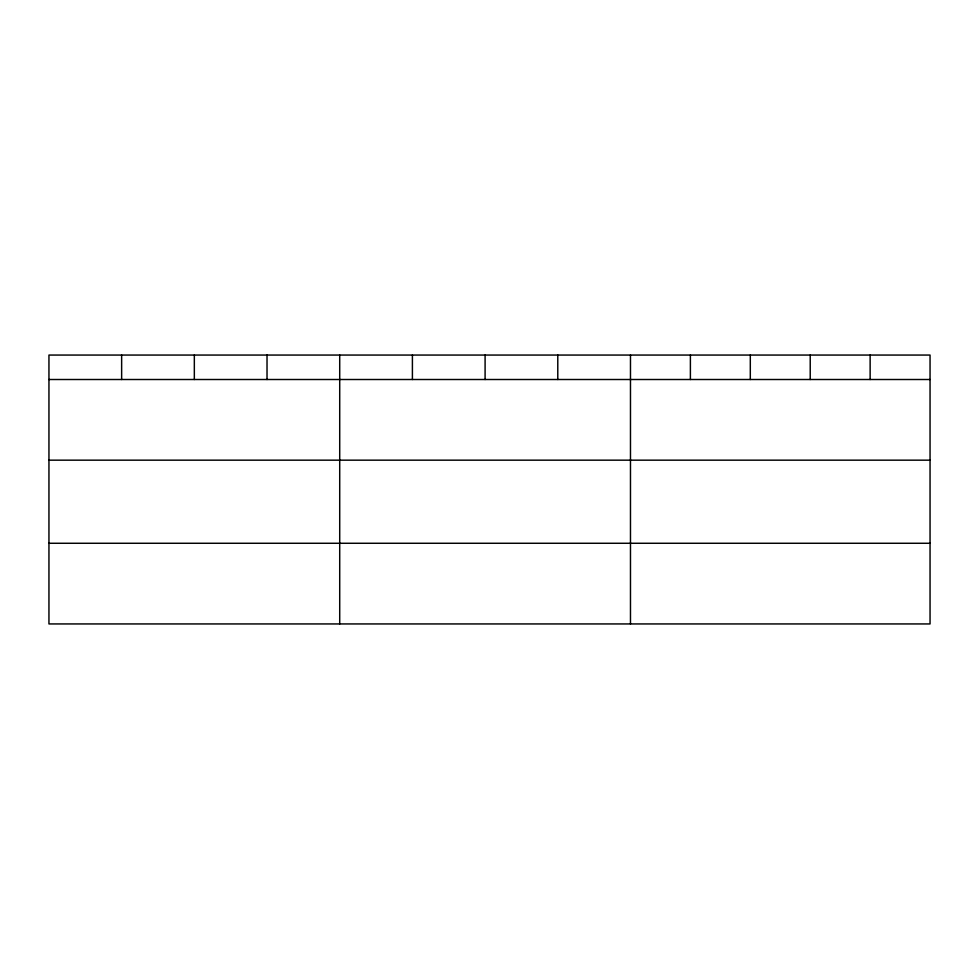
<?xml version="1.0" encoding="UTF-8"?>
<svg xmlns="http://www.w3.org/2000/svg" width="979" height="979" viewBox="0 0 979 979"><rect width="100%" height="100%" fill="white"/><g stroke="black" fill="none" stroke-linecap="round" stroke-linejoin="round"><path stroke-width="1.47" d="M930.05 460.167L930.05 355.059L48.95 355.059L48.95 623.941L930.05 623.941L930.05 460.167L48.95 460.167M48.95 379.509L930.05 379.509M48.95 543.272L930.05 543.272M870.135 355.059L870.135 379.509M810.22 355.059L810.22 379.509M750.306 355.059L750.306 379.509M690.391 355.059L690.391 379.509M630.476 355.059L630.476 623.941M557.785 355.059L557.785 379.509M485.094 355.059L485.094 379.509M412.404 355.059L412.404 379.509M339.713 355.059L339.713 623.941M267.022 355.059L267.022 379.509M194.332 355.059L194.332 379.509M121.641 355.059L121.641 379.509"/></g></svg>
